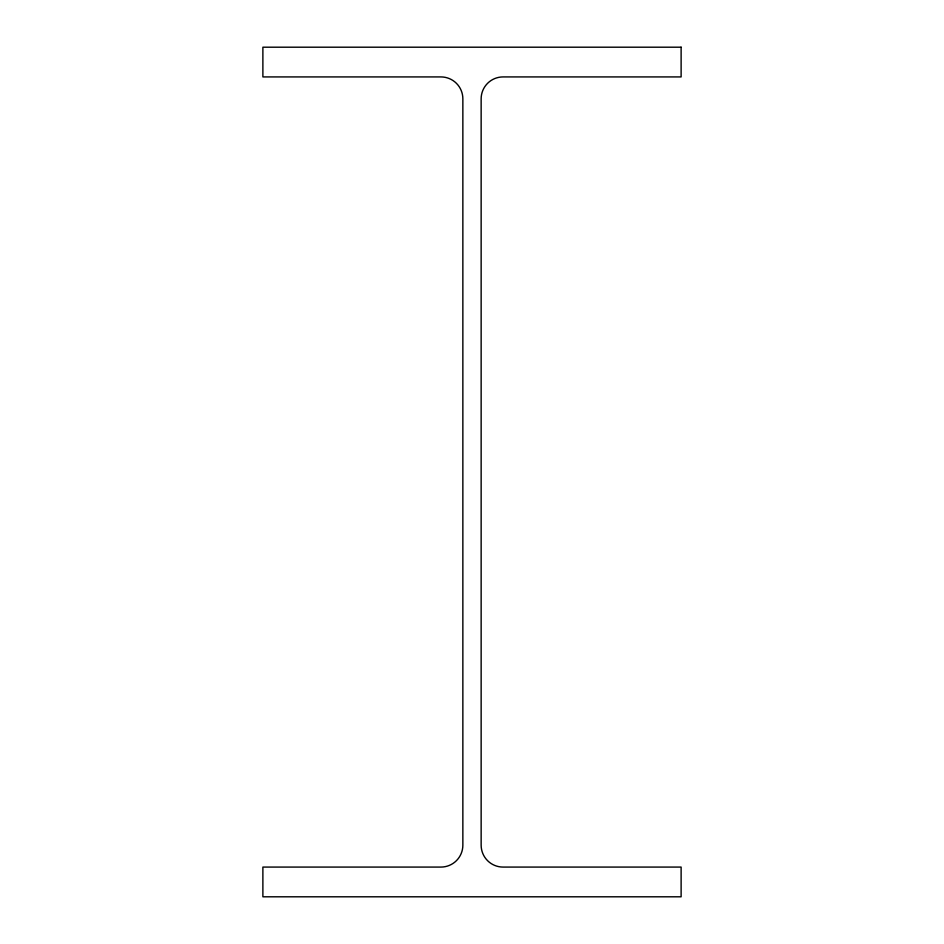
<?xml version="1.0" encoding="UTF-8"?>
<svg xmlns="http://www.w3.org/2000/svg" width="944" height="944" viewBox="0 0 944 944"><rect width="100%" height="100%" fill="white"/><g stroke="black" fill="none" stroke-linecap="round" stroke-linejoin="round"><path stroke-width="1.42" d="M681.12 47.2L262.88 47.2L262.88 76.924L440.954 76.924A21.913 21.913 0 0 1 462.855 98.837L462.855 845.163A21.913 21.913 0 0 1 440.954 867.076L262.88 867.076L262.88 896.8L681.12 896.8L681.12 867.076L503.046 867.076A21.913 21.913 0 0 1 481.145 845.163L481.145 98.837A21.913 21.913 0 0 1 503.046 76.924L681.12 76.924L681.12 47.2"/></g></svg>
